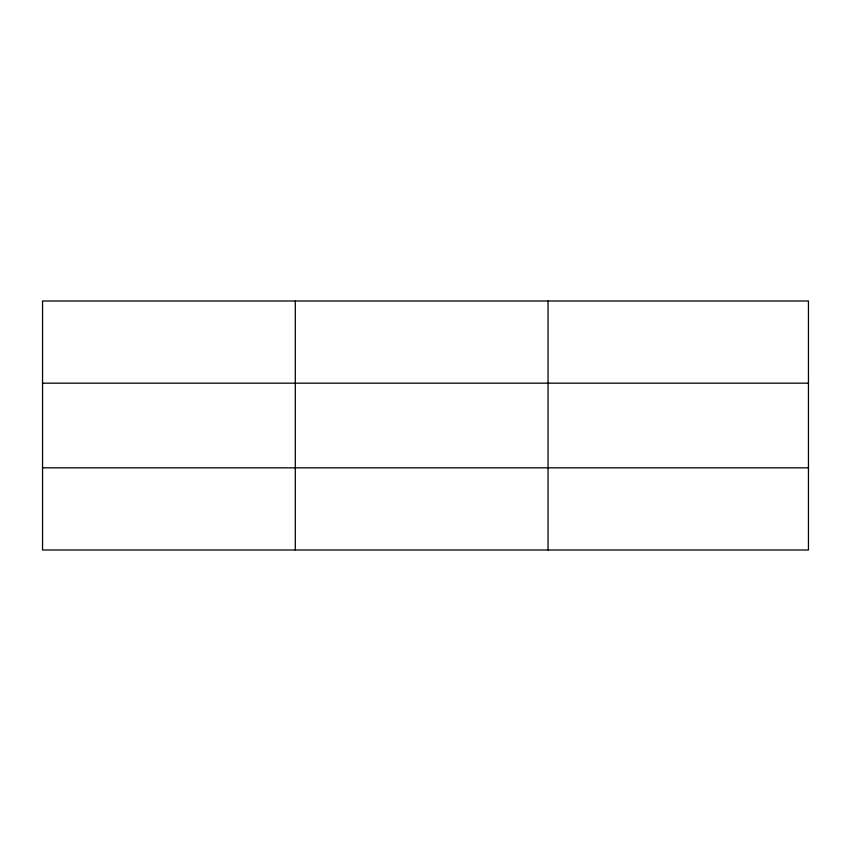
<?xml version="1.0" encoding="UTF-8"?>
<svg xmlns="http://www.w3.org/2000/svg" width="851" height="851" viewBox="0 0 851 851"><rect width="100%" height="100%" fill="white"/><g stroke="black" fill="none" stroke-linecap="round" stroke-linejoin="round"><path stroke-width="1.28" d="M295.297 550.001L295.297 300.999M548.044 550.001L548.044 300.999M808.45 467.827L808.45 550.001L42.55 550.001L42.55 300.999L808.45 300.999L808.45 467.827L42.55 467.827M42.55 383.173L808.45 383.173"/></g></svg>
